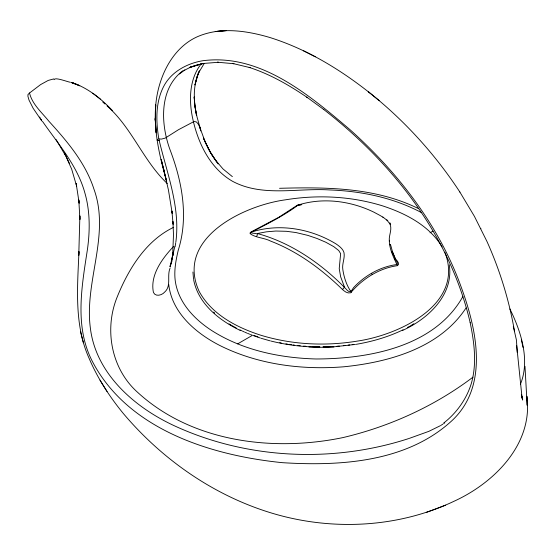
<?xml version="1.0" encoding="UTF-8"?>
<svg xmlns="http://www.w3.org/2000/svg" width="555" height="555" viewBox="0 0 555 555"><rect width="100%" height="100%" fill="white"/><g stroke="black" fill="none" stroke-linecap="round" stroke-linejoin="round"><path stroke-width="0.83" d="M517.225 352.494L516.448 340.132L513.313 326.402M200.702 130.904L199.897 127.206L197.92 123.585L196.352 121.94L194.111 121.469L178.419 129.745L165.196 138.119L161.463 139.09L158.834 138.93C155.795 120.851 155.324 100.857 164.752 84.478C172.681 71.075 187.666 63.284 202.651 60.752C260.163 53.148 309.059 94.898 350.052 129.717C398.206 172.841 439.074 225.587 461.108 286.873C476.898 329.941 489.739 387.619 450.098 422.334C405.088 462.336 339.611 466.262 282.412 462.676C211.42 455.537 128.496 429.834 92.706 362.061C74.155 327.124 81.814 286.2 87.503 248.973C90.035 230.401 90.111 211.184 84.908 193.05C77.457 165.709 58.268 144.085 42.458 121.323M175.817 242.334C180.618 206.855 166.701 172.841 158.834 138.93M175.699 243.09L175.047 246.795M171.55 261.918L173.111 252.816L170.753 263.972M171.46 262.48L173.111 252.816M170.045 268.231C166.729 275.953 171.634 285.936 164.648 292.11C162.018 295.26 155.525 297.098 153.444 292.471C149.801 275.211 162.254 258.464 173.486 246.552M170.329 266.983L170.621 265.72M174.769 246.781L172.654 255.779L173.479 234.897L172.966 221.57L173.111 224.269L171.897 211.011L172.251 213.502L168.429 189.976L163.683 169.379M173.188 255.238L173.514 253.871M170.926 264.451L171.231 263.167M169.733 266.677L171.842 261.356M462.856 296.571C434.669 346.826 368.936 358.877 316.052 358.981C279.852 357.975 242.674 350.281 211.802 330.6C195.138 319.798 179.841 304.091 175.789 284.014C173.5 272.776 175.651 261.218 178.252 250.222C188.832 216.665 182.075 181.214 169.802 149.135C160.666 123.654 159.014 88.724 182.9 70.707M466.047 307.928C439.824 348.027 389.034 362.214 343.892 366.779C302.475 370.088 259.49 364.739 221.84 346.48C197.101 334.387 171.897 313.402 168.741 284.458M520.347 384.386C530.483 360.257 520.756 330.808 509.899 308.982M54.092 79.67C54.827 76.847 67.342 81.828 70.457 82.306M157.356 139.326L157.211 140.491L159.132 140.616M204.032 63.756L198.371 73.232L194.965 84.971L196.97 76.909L199.425 70.901C192.897 84.651 193.417 100.587 196.484 115.19L194.784 105.055L194.174 96.938L195.02 106.699L197.011 116.883L200.744 130.3M394.959 258.429C396.485 259.927 400.648 264.131 397.401 265.665C379.058 268.252 362.471 278.811 350.67 292.797C346.327 293.983 342.706 289.668 339.917 287.039C319.777 267.857 296.752 251.144 270.653 241.113C264.555 237.811 255.376 237.797 250.222 233.704M201.555 63.457C189.685 78.019 188.818 98.61 192.245 116.335C197.323 141.657 209.346 167.887 232.517 181.284C262.349 197.247 297.341 187.861 329.559 189.942C361.347 191.066 393.44 197.656 421.668 212.704M256.389 236.548C260.468 232.004 251.72 234.266 250.916 232.392C266.782 224.158 282.995 216.228 297.445 205.572M29.512 92.99C32.197 104.278 41.791 112.374 48.778 121.115C67.093 141.199 85.415 162.712 93.906 189.026C110.494 234.647 84.291 281.281 90.305 327.61C95.633 373.661 134.483 407.37 174.534 425.858C247.176 459.353 332.778 463.203 408.716 438.568M443.466 423.229C456.411 413.191 466.436 399.343 471.271 383.644C477.057 363.712 474.275 342.671 470.182 322.719L470.196 322.788C450.14 236.243 392.718 162.962 323.496 109.321L323.856 109.585L306.804 97.132L307.602 97.694C289.412 85.324 270.188 74.155 249.153 67.398L250.104 67.648L232.996 63.541L233.939 63.721L217.456 62.222L218.372 62.285L203.643 63.443L196.706 65.046L189.317 67.516L202.783 63.506L190.15 67.363L190.531 67.19L184.073 70.457L184.808 70.048L179.321 73.995M472.964 377.171C434.6 406.191 389.61 426.615 342.837 437.611C272.998 452.054 191.926 442.127 137.695 392.406C110.986 368.624 103.917 328.775 117.431 296.391C128.656 268.842 145.903 240.634 173.618 227.328M301.767 204.649L297.272 205.274L278.693 217.338L250.902 232.052L250.132 232.809L250.194 233.655M297.702 205.385L300.22 204.767M342.484 289.523L344.502 287.129L340.631 276.751L339.23 268.62L340.631 253.656L338.744 250.548L333.77 246.649L325.806 242.237L316.988 238.477L307.879 235.396L295.975 232.552L286.47 231.303L275.814 231.033L266.414 231.83L257.367 233.516C291.292 242.812 321.338 263.597 345.654 288.607C349.012 292.513 350.469 293.13 353.542 287.67C364.878 275.419 380.369 266.677 397.005 264.513C398.441 263.035 395.625 260.212 394.889 258.623M444.139 423.285L444.721 422.875M442.952 424.082L441.149 425.234M410.485 325.854L413.891 323.718M440.538 425.609L428.835 431.353L409.347 438.367M237.665 343.871L252.49 335.31L250.402 334.498M430.028 232.809L432.942 231.123M407.523 327.429L409.743 326.25M402.548 330.44C427.69 319.16 453.99 294.962 449.259 264.749M69.396 163.371L64.477 152.951L71.692 169.213L76.666 186.237L76.174 183.532L79.178 203.179L78.803 199.939L79.92 219.516L79.885 215.93L78.761 255.411L78.963 251.575C77.499 287.011 74.03 324.557 88.918 357.892C97.416 378.004 109.425 396.527 123.224 413.385C161.762 459.04 212.676 494.838 269.952 512.556C329.906 531.121 396.991 528.339 453.962 501.29C494.144 482.989 533.41 444.049 526.868 396.27L527.167 405.296L524.981 366.328M403.09 329.795C388.313 336.961 372.412 341.554 356.254 344.315M395.472 258.935L394.876 259.074M426.309 512.411L445.603 505.203M251.387 232.073C279.609 222.999 311.216 228.729 336.205 244.02C339.313 246.212 342.851 248.702 343.975 252.553C345.12 258.241 341.838 263.826 342.83 269.57C344.003 277.486 346.695 285.825 351.391 292.228M348.179 345.175L349.768 344.939M352.141 344.593L353.729 344.357M355.422 344.433L334.394 346.764L323.246 347.146M343.358 345.675L344.967 345.508M336.892 346.244L339.334 346.098M297.216 205.343C322.219 197.122 350.399 200.716 373.987 212.218C379.835 215.465 387.092 218.399 390.227 224.754C392.114 229.936 388.833 235.292 389.291 240.572C389.45 249.549 393.8 257.686 397.401 265.665M53.786 78.921L48.202 80.426L40.584 84.61L29.29 93.184L27.903 94.697L28.007 95.578M333.881 346.937L321.407 347.291L308.927 346.937M323.038 346.799L330.392 346.653M300.317 204.781L301.074 204.788M279.553 188.298C326.402 187.028 375.312 187.34 418.324 208.527M319.826 347.09C303.453 347.028 287.088 345.03 271.194 341.11M312.416 346.653L319.77 346.799M303.474 346.098L305.916 346.244M297.848 345.508L300.262 345.758M285.915 343.892L287.497 344.121M289.079 344.357L291.458 344.704M293.04 344.939L294.629 345.175M279.706 342.699L281.26 342.997M261.127 338.286L270.375 340.923M254.072 335.553L257.936 336.878M253.274 335.581L260.344 338.016M71.803 82.792L74.453 83.84M247.676 333.388L249.708 334.228M72.31 82.688L79.76 85.775L71.422 82.383C87.537 87.634 101.045 98.575 112.568 110.709M245.019 332.251L246.996 333.111M369.651 92.81C339.743 69.132 306.422 48.993 269.869 37.504C246.364 30.58 219.898 26.612 196.768 36.998C178.863 45.253 166.93 62.576 160.811 80.843C149.503 113.81 157.495 149.059 166.673 181.464L161.186 159.292L164.03 170.746M242.438 331.085L244.36 331.966M239.94 329.892L241.8 330.794M303.363 50.706L315.337 56.783M240.259 330.44C219.35 320.436 198.371 303.974 193.688 279.991M236.326 328.054L231.789 325.542M231.255 325.223L230.457 324.751M382.818 217.06L383.338 217.387M229 323.842L230.193 324.592M92.72 93.191L100.316 99.074M386.807 219.822L387.82 220.661M379.204 100.635L368.291 91.707C403.964 119.97 435.037 154.019 459.922 192.12M232.372 176.636L223.027 168.977L215.069 159.639L211.393 154.158L218.108 163.912M167.242 183.511C143.239 160.881 132.041 127.844 107.018 105.908M102.814 102.064L104.937 103.965M213.682 312.111L214.653 313.041M372.273 274.545L371.455 273.344M216.804 162.081L208.486 149.073L203.414 138.056L210.928 153.478L205.364 142.475L199.328 125.95M389.874 222.839L390.227 223.394M41.791 120.969L33.12 108.239L28.992 100.06L27.875 96.119M40.994 119.172L41.722 120.248M39.572 117.036L40.279 118.104M100.025 380.168L107.046 391.483M459.859 192.023L474.407 216.318L486.943 241.425C499.826 270.042 509.157 300.255 514.492 331.189M56.117 139.582L65.129 154.97M442.106 246.871C429.175 225.476 405.566 213.37 382.513 205.843C351.246 196.199 317.71 194.534 285.478 199.821C243.589 205.468 175.13 238.435 199.058 291.195C211.476 314.269 236.257 327.256 260.295 335.067C291.562 344.717 325.098 346.382 357.33 341.096C398.351 335.137 464.715 304.744 445.034 252.629M480.713 228.334L480.901 228.736M390.436 223.804L390.664 224.47M392.468 251.894L395.174 258.429L392.607 252.109L390.505 244.547M392.607 253.434L392.919 254.232M392.01 251.838L392.302 252.636M521.52 396.076L522.671 399.912L521.388 394.605L522.671 399.912M80.482 331.696L83.382 342.782M521.36 339.757L523.025 347.388M389.901 244.367L389.998 244.859M521.977 396.985L516.691 345.633M389.457 241.46L389.36 240.28M192.932 272.019L193.549 279.29M155.719 104.999L155.303 120.199L156.191 132.86L155.206 118.527L155.303 120.199L155.719 104.999M217.06 31.371L215.208 31.538L226.19 30.622L217.06 31.371"/></g></svg>
